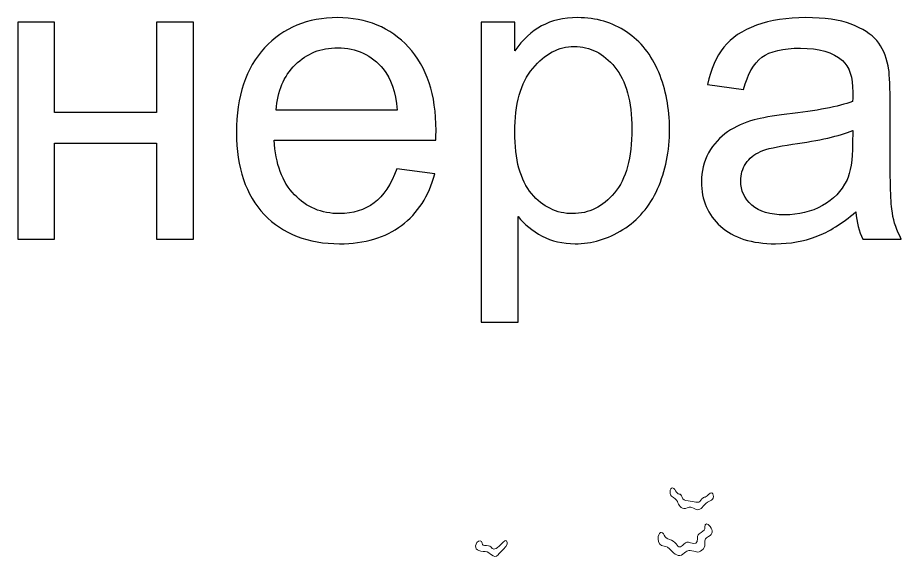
# Model space of a CAD drawing. Header units: millimetres. Extents: x -6423 to -1759, y 6 to 2012.
# Drawn here: x -6149.9 to -5740.2, y 1725.1 to 1975.5 of the extents above; entities that cross this region are included whole.
import ezdxf

# ---------------------------------------------------------------- set-up
doc = ezdxf.new("R2010")
doc.units = ezdxf.units.MM
doc.header["$MEASUREMENT"] = 0
doc.layers.add('layer 1', color=7, linetype='Continuous')

msp = doc.modelspace()

# ---------------------------------------------------------------- linework, layer by layer
at = {"layer": 'layer 1', "color": 177}
for points, knots in [([(-5974.166, 1905.344), (-5974.166, 1905.344), (-5956.5175, 1903.0167), (-5956.5175, 1903.0167), (-5956.5175, 1903.0167), (-5959.265, 1892.7703), (-5964.4044, 1884.7864), (-5971.9034, 1879.1299), (-5971.9034, 1879.1299), (-5979.4023, 1873.4733), (-5988.97, 1870.6289), (-6000.6387, 1870.6289), (-6000.6387, 1870.6289), (-6015.3134, 1870.6289), (-6026.9497, 1875.1541), (-6035.5477, 1884.2046), (-6035.5477, 1884.2046), (-6044.1457, 1893.2228), (-6048.4447, 1905.9258), (-6048.4447, 1922.249), (-6048.4447, 1922.249), (-6048.4447, 1939.1217), (-6044.1133, 1952.2449), (-6035.4184, 1961.554), (-6035.4184, 1961.554), (-6026.7235, 1970.8954), (-6015.4427, 1975.5499), (-6001.576, 1975.5499), (-6001.576, 1975.5499), (-5988.1619, 1975.5499), (-5977.2044, 1970.9924), (-5968.7034, 1961.8449), (-5968.7034, 1961.8449), (-5960.2024, 1952.6974), (-5955.9357, 1939.8328), (-5955.9357, 1923.251), (-5955.9357, 1923.251), (-5955.9357, 1922.249), (-5955.968, 1920.7298), (-5956.0327, 1918.7258), (-5956.0327, 1918.7258), (-5956.0327, 1918.7258), (-6030.9901, 1918.7258), (-6030.9901, 1918.7258), (-6030.9901, 1918.7258), (-6030.3437, 1907.7036), (-6027.2406, 1899.2349), (-6021.6164, 1893.3844), (-6021.6164, 1893.3844), (-6016.0245, 1887.5339), (-6009.0104, 1884.5925), (-6000.6387, 1884.5925), (-6000.6387, 1884.5925), (-5994.4003, 1884.5925), (-5989.067, 1886.241), (-5984.671, 1889.5379), (-5984.671, 1889.5379), (-5980.2427, 1892.8349), (-5976.7518, 1898.1036), (-5974.166, 1905.344)], [0, 0, 0, 0, 0.0625, 0.0625, 0.0625, 0.0625, 0.125, 0.125, 0.125, 0.125, 0.1875, 0.1875, 0.1875, 0.1875, 0.25, 0.25, 0.25, 0.25, 0.3125, 0.3125, 0.3125, 0.3125, 0.375, 0.375, 0.375, 0.375, 0.4375, 0.4375, 0.4375, 0.4375, 0.5, 0.5, 0.5, 0.5, 0.5625, 0.5625, 0.5625, 0.5625, 0.625, 0.625, 0.625, 0.625, 0.6875, 0.6875, 0.6875, 0.6875, 0.75, 0.75, 0.75, 0.75, 0.8125, 0.8125, 0.8125, 0.8125, 0.875, 0.875, 0.875, 0.875, 1, 1, 1, 1]), ([(-5934.9579, 1834.1683), (-5934.9579, 1834.1683), (-5934.9579, 1973.4166), (-5934.9579, 1973.4166), (-5934.9579, 1973.4166), (-5934.9579, 1973.4166), (-5919.4428, 1973.4166), (-5919.4428, 1973.4166), (-5919.4428, 1973.4166), (-5919.4428, 1973.4166), (-5919.4428, 1960.1964), (-5919.4428, 1960.1964), (-5919.4428, 1960.1964), (-5915.7903, 1965.3035), (-5911.6529, 1969.1499), (-5907.0307, 1971.7035), (-5907.0307, 1971.7035), (-5902.4408, 1974.257), (-5896.8489, 1975.5499), (-5890.2873, 1975.5499), (-5890.2873, 1975.5499), (-5881.6893, 1975.5499), (-5874.1257, 1973.3519), (-5867.5641, 1968.9237), (-5867.5641, 1968.9237), (-5861.0025, 1964.5277), (-5856.057, 1958.2893), (-5852.6954, 1950.2732), (-5852.6954, 1950.2732), (-5849.3661, 1942.2247), (-5847.6853, 1933.4328), (-5847.6853, 1923.8328), (-5847.6853, 1923.8328), (-5847.6853, 1913.5864), (-5849.5277, 1904.342), (-5853.2126, 1896.0995), (-5853.2126, 1896.0995), (-5856.8974, 1887.8895), (-5862.2631, 1881.5864), (-5869.3095, 1877.1905), (-5869.3095, 1877.1905), (-5876.3237, 1872.8268), (-5883.7257, 1870.6289), (-5891.4832, 1870.6289), (-5891.4832, 1870.6289), (-5897.1721, 1870.6289), (-5902.2792, 1871.8248), (-5906.7721, 1874.2167), (-5906.7721, 1874.2167), (-5911.2973, 1876.6087), (-5914.9822, 1879.6147), (-5917.8913, 1883.2672), (-5917.8913, 1883.2672), (-5917.8913, 1883.2672), (-5917.8913, 1834.1683), (-5917.8913, 1834.1683), (-5917.8913, 1834.1683), (-5917.8913, 1834.1683), (-5934.9579, 1834.1683), (-5934.9579, 1834.1683)], [0, 0, 0, 0, 0.0625, 0.0625, 0.0625, 0.0625, 0.125, 0.125, 0.125, 0.125, 0.1875, 0.1875, 0.1875, 0.1875, 0.25, 0.25, 0.25, 0.25, 0.3125, 0.3125, 0.3125, 0.3125, 0.375, 0.375, 0.375, 0.375, 0.4375, 0.4375, 0.4375, 0.4375, 0.5, 0.5, 0.5, 0.5, 0.5625, 0.5625, 0.5625, 0.5625, 0.625, 0.625, 0.625, 0.625, 0.6875, 0.6875, 0.6875, 0.6875, 0.75, 0.75, 0.75, 0.75, 0.8125, 0.8125, 0.8125, 0.8125, 0.875, 0.875, 0.875, 0.875, 1, 1, 1, 1]), ([(-5761.3501, 1885.3682), (-5767.6854, 1879.9703), (-5773.7945, 1876.1885), (-5779.645, 1873.9582), (-5779.645, 1873.9582), (-5785.4955, 1871.7279), (-5791.7662, 1870.6289), (-5798.4894, 1870.6289), (-5798.4894, 1870.6289), (-5809.5439, 1870.6289), (-5818.0449, 1873.3117), (-5823.9924, 1878.7097), (-5823.9924, 1878.7097), (-5829.9399, 1884.0753), (-5832.9136, 1890.9602), (-5832.9136, 1899.3319), (-5832.9136, 1899.3319), (-5832.9136, 1904.245), (-5831.7823, 1908.7379), (-5829.552, 1912.8106), (-5829.552, 1912.8106), (-5827.2894, 1916.8833), (-5824.3479, 1920.1157), (-5820.7278, 1922.5722), (-5820.7278, 1922.5722), (-5817.0752, 1925.0288), (-5813.0025, 1926.9035), (-5808.4449, 1928.1641), (-5808.4449, 1928.1641), (-5805.0833, 1929.0369), (-5800.0086, 1929.8773), (-5793.253, 1930.7177), (-5793.253, 1930.7177), (-5779.4834, 1932.3338), (-5769.3016, 1934.3055), (-5762.8046, 1936.5682), (-5762.8046, 1936.5682), (-5762.74, 1938.8954), (-5762.7076, 1940.3823), (-5762.7076, 1940.9964), (-5762.7076, 1940.9964), (-5762.7076, 1947.9136), (-5764.3238, 1952.7944), (-5767.5561, 1955.6388), (-5767.5561, 1955.6388), (-5771.9197, 1959.4853), (-5778.4167, 1961.3924), (-5787.0147, 1961.3924), (-5787.0147, 1961.3924), (-5795.0631, 1961.3924), (-5801.0106, 1959.9702), (-5804.8247, 1957.158), (-5804.8247, 1957.158), (-5808.6712, 1954.3459), (-5811.4833, 1949.3681), (-5813.3257, 1942.1924), (-5813.3257, 1942.1924), (-5813.3257, 1942.1924), (-5830.0045, 1944.5197), (-5830.0045, 1944.5197), (-5830.0045, 1944.5197), (-5828.4853, 1951.6631), (-5825.9964, 1957.4489), (-5822.5055, 1961.8449), (-5822.5055, 1961.8449), (-5819.0146, 1966.2408), (-5813.9722, 1969.6025), (-5807.3783, 1971.9944), (-5807.3783, 1971.9944), (-5800.8167, 1974.354), (-5793.1561, 1975.5499), (-5784.4935, 1975.5499), (-5784.4935, 1975.5499), (-5775.8955, 1975.5499), (-5768.8814, 1974.5479), (-5763.4834, 1972.5115), (-5763.4834, 1972.5115), (-5758.1177, 1970.4752), (-5754.142, 1967.954), (-5751.6208, 1964.8833), (-5751.6208, 1964.8833), (-5749.0996, 1961.8126), (-5747.3218, 1957.9338), (-5746.2875, 1953.2469), (-5746.2875, 1953.2469), (-5745.738, 1950.3378), (-5745.4471, 1945.1015), (-5745.4471, 1937.5702), (-5745.4471, 1937.5702), (-5745.4471, 1937.5702), (-5745.4471, 1914.944), (-5745.4471, 1914.944), (-5745.4471, 1914.944), (-5745.4471, 1899.1379), (-5745.0915, 1889.1501), (-5744.3804, 1884.9157), (-5744.3804, 1884.9157), (-5743.7016, 1880.6814), (-5742.2794, 1876.641), (-5740.2107, 1872.7622), (-5740.2107, 1872.7622), (-5740.2107, 1872.7622), (-5758.0531, 1872.7622), (-5758.0531, 1872.7622), (-5758.0531, 1872.7622), (-5759.7662, 1876.3501), (-5760.8652, 1880.5521), (-5761.3501, 1885.3682)], [0, 0, 0, 0, 0.03571429, 0.03571429, 0.03571429, 0.03571429, 0.07142857, 0.07142857, 0.07142857, 0.07142857, 0.10714286, 0.10714286, 0.10714286, 0.10714286, 0.14285714, 0.14285714, 0.14285714, 0.14285714, 0.17857143, 0.17857143, 0.17857143, 0.17857143, 0.21428571, 0.21428571, 0.21428571, 0.21428571, 0.25, 0.25, 0.25, 0.25, 0.28571429, 0.28571429, 0.28571429, 0.28571429, 0.32142857, 0.32142857, 0.32142857, 0.32142857, 0.35714286, 0.35714286, 0.35714286, 0.35714286, 0.39285714, 0.39285714, 0.39285714, 0.39285714, 0.42857143, 0.42857143, 0.42857143, 0.42857143, 0.46428571, 0.46428571, 0.46428571, 0.46428571, 0.5, 0.5, 0.5, 0.5, 0.53571429, 0.53571429, 0.53571429, 0.53571429, 0.57142857, 0.57142857, 0.57142857, 0.57142857, 0.60714286, 0.60714286, 0.60714286, 0.60714286, 0.64285714, 0.64285714, 0.64285714, 0.64285714, 0.67857143, 0.67857143, 0.67857143, 0.67857143, 0.71428571, 0.71428571, 0.71428571, 0.71428571, 0.75, 0.75, 0.75, 0.75, 0.78571429, 0.78571429, 0.78571429, 0.78571429, 0.82142857, 0.82142857, 0.82142857, 0.82142857, 0.85714286, 0.85714286, 0.85714286, 0.85714286, 0.89285714, 0.89285714, 0.89285714, 0.89285714, 0.92857143, 0.92857143, 0.92857143, 0.92857143, 1, 1, 1, 1]), ([(-6149.9071, 1973.4166), (-6149.9071, 1973.4166), (-6132.8405, 1973.4166), (-6132.8405, 1973.4166), (-6132.8405, 1973.4166), (-6132.8405, 1973.4166), (-6132.8405, 1931.5257), (-6132.8405, 1931.5257), (-6132.8405, 1931.5257), (-6132.8405, 1931.5257), (-6085.5193, 1931.5257), (-6085.5193, 1931.5257), (-6085.5193, 1931.5257), (-6085.5193, 1931.5257), (-6085.5193, 1973.4166), (-6085.5193, 1973.4166), (-6085.5193, 1973.4166), (-6085.5193, 1973.4166), (-6068.4527, 1973.4166), (-6068.4527, 1973.4166), (-6068.4527, 1973.4166), (-6068.4527, 1973.4166), (-6068.4527, 1872.7622), (-6068.4527, 1872.7622), (-6068.4527, 1872.7622), (-6068.4527, 1872.7622), (-6085.5193, 1872.7622), (-6085.5193, 1872.7622), (-6085.5193, 1872.7622), (-6085.5193, 1872.7622), (-6085.5193, 1917.3682), (-6085.5193, 1917.3682), (-6085.5193, 1917.3682), (-6085.5193, 1917.3682), (-6132.8405, 1917.3682), (-6132.8405, 1917.3682), (-6132.8405, 1917.3682), (-6132.8405, 1917.3682), (-6132.8405, 1872.7622), (-6132.8405, 1872.7622), (-6132.8405, 1872.7622), (-6132.8405, 1872.7622), (-6149.9071, 1872.7622), (-6149.9071, 1872.7622), (-6149.9071, 1872.7622), (-6149.9071, 1872.7622), (-6149.9071, 1973.4166), (-6149.9071, 1973.4166)], [0, 0, 0, 0, 0.07692308, 0.07692308, 0.07692308, 0.07692308, 0.15384615, 0.15384615, 0.15384615, 0.15384615, 0.23076923, 0.23076923, 0.23076923, 0.23076923, 0.30769231, 0.30769231, 0.30769231, 0.30769231, 0.38461538, 0.38461538, 0.38461538, 0.38461538, 0.46153846, 0.46153846, 0.46153846, 0.46153846, 0.53846154, 0.53846154, 0.53846154, 0.53846154, 0.61538462, 0.61538462, 0.61538462, 0.61538462, 0.69230769, 0.69230769, 0.69230769, 0.69230769, 0.76923077, 0.76923077, 0.76923077, 0.76923077, 0.84615385, 0.84615385, 0.84615385, 0.84615385, 1, 1, 1, 1]), ([(-6030.0204, 1932.6894), (-6030.0204, 1932.6894), (-5973.972, 1932.6894), (-5973.972, 1932.6894), (-5973.972, 1932.6894), (-5974.7155, 1941.1581), (-5976.8811, 1947.4934), (-5980.4044, 1951.7277), (-5980.4044, 1951.7277), (-5985.8023, 1958.2893), (-5992.8488, 1961.5863), (-6001.4791, 1961.5863), (-6001.4791, 1961.5863), (-6009.3013, 1961.5863), (-6015.8629, 1958.9681), (-6021.1962, 1953.7318), (-6021.1962, 1953.7318), (-6026.4972, 1948.4954), (-6029.4386, 1941.4813), (-6030.0204, 1932.6894)], [0, 0, 0, 0, 0.16666667, 0.16666667, 0.16666667, 0.16666667, 0.33333333, 0.33333333, 0.33333333, 0.33333333, 0.5, 0.5, 0.5, 0.5, 0.66666667, 0.66666667, 0.66666667, 0.66666667, 1, 1, 1, 1]), ([(-5919.4428, 1922.4753), (-5919.4428, 1909.5783), (-5916.8246, 1900.043), (-5911.6206, 1893.8692), (-5911.6206, 1893.8692), (-5906.3842, 1887.6955), (-5900.0489, 1884.5925), (-5892.6145, 1884.5925), (-5892.6145, 1884.5925), (-5885.0509, 1884.5925), (-5878.5863, 1887.7925), (-5873.2206, 1894.1925), (-5873.2206, 1894.1925), (-5867.8227, 1900.5925), (-5865.1398, 1910.4834), (-5865.1398, 1923.8975), (-5865.1398, 1923.8975), (-5865.1398, 1936.6975), (-5867.758, 1946.2651), (-5873.0267, 1952.6328), (-5873.0267, 1952.6328), (-5878.2954, 1959.0005), (-5884.5661, 1962.1681), (-5891.8711, 1962.1681), (-5891.8711, 1962.1681), (-5899.1115, 1962.1681), (-5905.5115, 1958.7742), (-5911.0711, 1952.0186), (-5911.0711, 1952.0186), (-5916.663, 1945.2308), (-5919.4428, 1935.4045), (-5919.4428, 1922.4753)], [0, 0, 0, 0, 0.11111111, 0.11111111, 0.11111111, 0.11111111, 0.22222222, 0.22222222, 0.22222222, 0.22222222, 0.33333333, 0.33333333, 0.33333333, 0.33333333, 0.44444444, 0.44444444, 0.44444444, 0.44444444, 0.55555556, 0.55555556, 0.55555556, 0.55555556, 0.66666667, 0.66666667, 0.66666667, 0.66666667, 0.77777778, 0.77777778, 0.77777778, 0.77777778, 1, 1, 1, 1]), ([(-5762.7076, 1923.1864), (-5768.9137, 1920.6652), (-5778.2228, 1918.5318), (-5790.6349, 1916.7864), (-5790.6349, 1916.7864), (-5797.6813, 1915.7844), (-5802.6591, 1914.653), (-5805.5682, 1913.3924), (-5805.5682, 1913.3924), (-5808.4773, 1912.1318), (-5810.7076, 1910.2894), (-5812.2914, 1907.8975), (-5812.2914, 1907.8975), (-5813.8752, 1905.4733), (-5814.6833, 1902.7904), (-5814.6833, 1899.8167), (-5814.6833, 1899.8167), (-5814.6833, 1895.3238), (-5812.9702, 1891.542), (-5809.5116, 1888.5359), (-5809.5116, 1888.5359), (-5806.053, 1885.5299), (-5801.0106, 1884.0107), (-5794.3844, 1884.0107), (-5794.3844, 1884.0107), (-5787.8228, 1884.0107), (-5781.9723, 1885.4329), (-5776.8329, 1888.3097), (-5776.8329, 1888.3097), (-5771.7258, 1891.1541), (-5767.944, 1895.0652), (-5765.5521, 1900.0106), (-5765.5521, 1900.0106), (-5763.7097, 1903.8571), (-5762.8046, 1909.5137), (-5762.8046, 1916.9803), (-5762.8046, 1916.9803), (-5762.8046, 1916.9803), (-5762.7076, 1923.1864), (-5762.7076, 1923.1864)], [0, 0, 0, 0, 0.09090909, 0.09090909, 0.09090909, 0.09090909, 0.18181818, 0.18181818, 0.18181818, 0.18181818, 0.27272727, 0.27272727, 0.27272727, 0.27272727, 0.36363636, 0.36363636, 0.36363636, 0.36363636, 0.45454545, 0.45454545, 0.45454545, 0.45454545, 0.54545455, 0.54545455, 0.54545455, 0.54545455, 0.63636364, 0.63636364, 0.63636364, 0.63636364, 0.72727273, 0.72727273, 0.72727273, 0.72727273, 0.81818182, 0.81818182, 0.81818182, 0.81818182, 1, 1, 1, 1])]:
    msp.add_open_spline(points, degree=3, knots=knots, dxfattribs=at)
at = {"layer": 'layer 1', "color": 177, "lineweight": 9}
for points, knots in [([(-5974.166, 1905.344), (-5974.166, 1905.344), (-5956.5175, 1903.0167), (-5956.5175, 1903.0167), (-5956.5175, 1903.0167), (-5959.265, 1892.7703), (-5964.4044, 1884.7864), (-5971.9034, 1879.1299), (-5971.9034, 1879.1299), (-5979.4023, 1873.4733), (-5988.97, 1870.6289), (-6000.6387, 1870.6289), (-6000.6387, 1870.6289), (-6015.3134, 1870.6289), (-6026.9497, 1875.1541), (-6035.5477, 1884.2046), (-6035.5477, 1884.2046), (-6044.1457, 1893.2228), (-6048.4447, 1905.9258), (-6048.4447, 1922.249), (-6048.4447, 1922.249), (-6048.4447, 1939.1217), (-6044.1133, 1952.2449), (-6035.4184, 1961.554), (-6035.4184, 1961.554), (-6026.7235, 1970.8954), (-6015.4427, 1975.5499), (-6001.576, 1975.5499), (-6001.576, 1975.5499), (-5988.1619, 1975.5499), (-5977.2044, 1970.9924), (-5968.7034, 1961.8449), (-5968.7034, 1961.8449), (-5960.2024, 1952.6974), (-5955.9357, 1939.8328), (-5955.9357, 1923.251), (-5955.9357, 1923.251), (-5955.9357, 1922.249), (-5955.968, 1920.7298), (-5956.0327, 1918.7258), (-5956.0327, 1918.7258), (-5956.0327, 1918.7258), (-6030.9901, 1918.7258), (-6030.9901, 1918.7258), (-6030.9901, 1918.7258), (-6030.3437, 1907.7036), (-6027.2406, 1899.2349), (-6021.6164, 1893.3844), (-6021.6164, 1893.3844), (-6016.0245, 1887.5339), (-6009.0104, 1884.5925), (-6000.6387, 1884.5925), (-6000.6387, 1884.5925), (-5994.4003, 1884.5925), (-5989.067, 1886.241), (-5984.671, 1889.5379), (-5984.671, 1889.5379), (-5980.2427, 1892.8349), (-5976.7518, 1898.1036), (-5974.166, 1905.344)], [0, 0, 0, 0, 0.0625, 0.0625, 0.0625, 0.0625, 0.125, 0.125, 0.125, 0.125, 0.1875, 0.1875, 0.1875, 0.1875, 0.25, 0.25, 0.25, 0.25, 0.3125, 0.3125, 0.3125, 0.3125, 0.375, 0.375, 0.375, 0.375, 0.4375, 0.4375, 0.4375, 0.4375, 0.5, 0.5, 0.5, 0.5, 0.5625, 0.5625, 0.5625, 0.5625, 0.625, 0.625, 0.625, 0.625, 0.6875, 0.6875, 0.6875, 0.6875, 0.75, 0.75, 0.75, 0.75, 0.8125, 0.8125, 0.8125, 0.8125, 0.875, 0.875, 0.875, 0.875, 1, 1, 1, 1]), ([(-5934.9579, 1834.1683), (-5934.9579, 1834.1683), (-5934.9579, 1973.4166), (-5934.9579, 1973.4166), (-5934.9579, 1973.4166), (-5934.9579, 1973.4166), (-5919.4428, 1973.4166), (-5919.4428, 1973.4166), (-5919.4428, 1973.4166), (-5919.4428, 1973.4166), (-5919.4428, 1960.1964), (-5919.4428, 1960.1964), (-5919.4428, 1960.1964), (-5915.7903, 1965.3035), (-5911.6529, 1969.1499), (-5907.0307, 1971.7035), (-5907.0307, 1971.7035), (-5902.4408, 1974.257), (-5896.8489, 1975.5499), (-5890.2873, 1975.5499), (-5890.2873, 1975.5499), (-5881.6893, 1975.5499), (-5874.1257, 1973.3519), (-5867.5641, 1968.9237), (-5867.5641, 1968.9237), (-5861.0025, 1964.5277), (-5856.057, 1958.2893), (-5852.6954, 1950.2732), (-5852.6954, 1950.2732), (-5849.3661, 1942.2247), (-5847.6853, 1933.4328), (-5847.6853, 1923.8328), (-5847.6853, 1923.8328), (-5847.6853, 1913.5864), (-5849.5277, 1904.342), (-5853.2126, 1896.0995), (-5853.2126, 1896.0995), (-5856.8974, 1887.8895), (-5862.2631, 1881.5864), (-5869.3095, 1877.1905), (-5869.3095, 1877.1905), (-5876.3237, 1872.8268), (-5883.7257, 1870.6289), (-5891.4832, 1870.6289), (-5891.4832, 1870.6289), (-5897.1721, 1870.6289), (-5902.2792, 1871.8248), (-5906.7721, 1874.2167), (-5906.7721, 1874.2167), (-5911.2973, 1876.6087), (-5914.9822, 1879.6147), (-5917.8913, 1883.2672), (-5917.8913, 1883.2672), (-5917.8913, 1883.2672), (-5917.8913, 1834.1683), (-5917.8913, 1834.1683), (-5917.8913, 1834.1683), (-5917.8913, 1834.1683), (-5934.9579, 1834.1683), (-5934.9579, 1834.1683)], [0, 0, 0, 0, 0.0625, 0.0625, 0.0625, 0.0625, 0.125, 0.125, 0.125, 0.125, 0.1875, 0.1875, 0.1875, 0.1875, 0.25, 0.25, 0.25, 0.25, 0.3125, 0.3125, 0.3125, 0.3125, 0.375, 0.375, 0.375, 0.375, 0.4375, 0.4375, 0.4375, 0.4375, 0.5, 0.5, 0.5, 0.5, 0.5625, 0.5625, 0.5625, 0.5625, 0.625, 0.625, 0.625, 0.625, 0.6875, 0.6875, 0.6875, 0.6875, 0.75, 0.75, 0.75, 0.75, 0.8125, 0.8125, 0.8125, 0.8125, 0.875, 0.875, 0.875, 0.875, 1, 1, 1, 1]), ([(-5761.3501, 1885.3682), (-5767.6854, 1879.9703), (-5773.7945, 1876.1885), (-5779.645, 1873.9582), (-5779.645, 1873.9582), (-5785.4955, 1871.7279), (-5791.7662, 1870.6289), (-5798.4894, 1870.6289), (-5798.4894, 1870.6289), (-5809.5439, 1870.6289), (-5818.0449, 1873.3117), (-5823.9924, 1878.7097), (-5823.9924, 1878.7097), (-5829.9399, 1884.0753), (-5832.9136, 1890.9602), (-5832.9136, 1899.3319), (-5832.9136, 1899.3319), (-5832.9136, 1904.245), (-5831.7823, 1908.7379), (-5829.552, 1912.8106), (-5829.552, 1912.8106), (-5827.2894, 1916.8833), (-5824.3479, 1920.1157), (-5820.7278, 1922.5722), (-5820.7278, 1922.5722), (-5817.0752, 1925.0288), (-5813.0025, 1926.9035), (-5808.4449, 1928.1641), (-5808.4449, 1928.1641), (-5805.0833, 1929.0369), (-5800.0086, 1929.8773), (-5793.253, 1930.7177), (-5793.253, 1930.7177), (-5779.4834, 1932.3338), (-5769.3016, 1934.3055), (-5762.8046, 1936.5682), (-5762.8046, 1936.5682), (-5762.74, 1938.8954), (-5762.7076, 1940.3823), (-5762.7076, 1940.9964), (-5762.7076, 1940.9964), (-5762.7076, 1947.9136), (-5764.3238, 1952.7944), (-5767.5561, 1955.6388), (-5767.5561, 1955.6388), (-5771.9197, 1959.4853), (-5778.4167, 1961.3924), (-5787.0147, 1961.3924), (-5787.0147, 1961.3924), (-5795.0631, 1961.3924), (-5801.0106, 1959.9702), (-5804.8247, 1957.158), (-5804.8247, 1957.158), (-5808.6712, 1954.3459), (-5811.4833, 1949.3681), (-5813.3257, 1942.1924), (-5813.3257, 1942.1924), (-5813.3257, 1942.1924), (-5830.0045, 1944.5197), (-5830.0045, 1944.5197), (-5830.0045, 1944.5197), (-5828.4853, 1951.6631), (-5825.9964, 1957.4489), (-5822.5055, 1961.8449), (-5822.5055, 1961.8449), (-5819.0146, 1966.2408), (-5813.9722, 1969.6025), (-5807.3783, 1971.9944), (-5807.3783, 1971.9944), (-5800.8167, 1974.354), (-5793.1561, 1975.5499), (-5784.4935, 1975.5499), (-5784.4935, 1975.5499), (-5775.8955, 1975.5499), (-5768.8814, 1974.5479), (-5763.4834, 1972.5115), (-5763.4834, 1972.5115), (-5758.1177, 1970.4752), (-5754.142, 1967.954), (-5751.6208, 1964.8833), (-5751.6208, 1964.8833), (-5749.0996, 1961.8126), (-5747.3218, 1957.9338), (-5746.2875, 1953.2469), (-5746.2875, 1953.2469), (-5745.738, 1950.3378), (-5745.4471, 1945.1015), (-5745.4471, 1937.5702), (-5745.4471, 1937.5702), (-5745.4471, 1937.5702), (-5745.4471, 1914.944), (-5745.4471, 1914.944), (-5745.4471, 1914.944), (-5745.4471, 1899.1379), (-5745.0915, 1889.1501), (-5744.3804, 1884.9157), (-5744.3804, 1884.9157), (-5743.7016, 1880.6814), (-5742.2794, 1876.641), (-5740.2107, 1872.7622), (-5740.2107, 1872.7622), (-5740.2107, 1872.7622), (-5758.0531, 1872.7622), (-5758.0531, 1872.7622), (-5758.0531, 1872.7622), (-5759.7662, 1876.3501), (-5760.8652, 1880.5521), (-5761.3501, 1885.3682)], [0, 0, 0, 0, 0.03571429, 0.03571429, 0.03571429, 0.03571429, 0.07142857, 0.07142857, 0.07142857, 0.07142857, 0.10714286, 0.10714286, 0.10714286, 0.10714286, 0.14285714, 0.14285714, 0.14285714, 0.14285714, 0.17857143, 0.17857143, 0.17857143, 0.17857143, 0.21428571, 0.21428571, 0.21428571, 0.21428571, 0.25, 0.25, 0.25, 0.25, 0.28571429, 0.28571429, 0.28571429, 0.28571429, 0.32142857, 0.32142857, 0.32142857, 0.32142857, 0.35714286, 0.35714286, 0.35714286, 0.35714286, 0.39285714, 0.39285714, 0.39285714, 0.39285714, 0.42857143, 0.42857143, 0.42857143, 0.42857143, 0.46428571, 0.46428571, 0.46428571, 0.46428571, 0.5, 0.5, 0.5, 0.5, 0.53571429, 0.53571429, 0.53571429, 0.53571429, 0.57142857, 0.57142857, 0.57142857, 0.57142857, 0.60714286, 0.60714286, 0.60714286, 0.60714286, 0.64285714, 0.64285714, 0.64285714, 0.64285714, 0.67857143, 0.67857143, 0.67857143, 0.67857143, 0.71428571, 0.71428571, 0.71428571, 0.71428571, 0.75, 0.75, 0.75, 0.75, 0.78571429, 0.78571429, 0.78571429, 0.78571429, 0.82142857, 0.82142857, 0.82142857, 0.82142857, 0.85714286, 0.85714286, 0.85714286, 0.85714286, 0.89285714, 0.89285714, 0.89285714, 0.89285714, 0.92857143, 0.92857143, 0.92857143, 0.92857143, 1, 1, 1, 1]), ([(-6149.9071, 1973.4166), (-6149.9071, 1973.4166), (-6132.8405, 1973.4166), (-6132.8405, 1973.4166), (-6132.8405, 1973.4166), (-6132.8405, 1973.4166), (-6132.8405, 1931.5257), (-6132.8405, 1931.5257), (-6132.8405, 1931.5257), (-6132.8405, 1931.5257), (-6085.5193, 1931.5257), (-6085.5193, 1931.5257), (-6085.5193, 1931.5257), (-6085.5193, 1931.5257), (-6085.5193, 1973.4166), (-6085.5193, 1973.4166), (-6085.5193, 1973.4166), (-6085.5193, 1973.4166), (-6068.4527, 1973.4166), (-6068.4527, 1973.4166), (-6068.4527, 1973.4166), (-6068.4527, 1973.4166), (-6068.4527, 1872.7622), (-6068.4527, 1872.7622), (-6068.4527, 1872.7622), (-6068.4527, 1872.7622), (-6085.5193, 1872.7622), (-6085.5193, 1872.7622), (-6085.5193, 1872.7622), (-6085.5193, 1872.7622), (-6085.5193, 1917.3682), (-6085.5193, 1917.3682), (-6085.5193, 1917.3682), (-6085.5193, 1917.3682), (-6132.8405, 1917.3682), (-6132.8405, 1917.3682), (-6132.8405, 1917.3682), (-6132.8405, 1917.3682), (-6132.8405, 1872.7622), (-6132.8405, 1872.7622), (-6132.8405, 1872.7622), (-6132.8405, 1872.7622), (-6149.9071, 1872.7622), (-6149.9071, 1872.7622), (-6149.9071, 1872.7622), (-6149.9071, 1872.7622), (-6149.9071, 1973.4166), (-6149.9071, 1973.4166)], [0, 0, 0, 0, 0.07692308, 0.07692308, 0.07692308, 0.07692308, 0.15384615, 0.15384615, 0.15384615, 0.15384615, 0.23076923, 0.23076923, 0.23076923, 0.23076923, 0.30769231, 0.30769231, 0.30769231, 0.30769231, 0.38461538, 0.38461538, 0.38461538, 0.38461538, 0.46153846, 0.46153846, 0.46153846, 0.46153846, 0.53846154, 0.53846154, 0.53846154, 0.53846154, 0.61538462, 0.61538462, 0.61538462, 0.61538462, 0.69230769, 0.69230769, 0.69230769, 0.69230769, 0.76923077, 0.76923077, 0.76923077, 0.76923077, 0.84615385, 0.84615385, 0.84615385, 0.84615385, 1, 1, 1, 1]), ([(-6030.0204, 1932.6894), (-6030.0204, 1932.6894), (-5973.972, 1932.6894), (-5973.972, 1932.6894), (-5973.972, 1932.6894), (-5974.7155, 1941.1581), (-5976.8811, 1947.4934), (-5980.4044, 1951.7277), (-5980.4044, 1951.7277), (-5985.8023, 1958.2893), (-5992.8488, 1961.5863), (-6001.4791, 1961.5863), (-6001.4791, 1961.5863), (-6009.3013, 1961.5863), (-6015.8629, 1958.9681), (-6021.1962, 1953.7318), (-6021.1962, 1953.7318), (-6026.4972, 1948.4954), (-6029.4386, 1941.4813), (-6030.0204, 1932.6894)], [0, 0, 0, 0, 0.16666667, 0.16666667, 0.16666667, 0.16666667, 0.33333333, 0.33333333, 0.33333333, 0.33333333, 0.5, 0.5, 0.5, 0.5, 0.66666667, 0.66666667, 0.66666667, 0.66666667, 1, 1, 1, 1]), ([(-5919.4428, 1922.4753), (-5919.4428, 1909.5783), (-5916.8246, 1900.043), (-5911.6206, 1893.8692), (-5911.6206, 1893.8692), (-5906.3842, 1887.6955), (-5900.0489, 1884.5925), (-5892.6145, 1884.5925), (-5892.6145, 1884.5925), (-5885.0509, 1884.5925), (-5878.5863, 1887.7925), (-5873.2206, 1894.1925), (-5873.2206, 1894.1925), (-5867.8227, 1900.5925), (-5865.1398, 1910.4834), (-5865.1398, 1923.8975), (-5865.1398, 1923.8975), (-5865.1398, 1936.6975), (-5867.758, 1946.2651), (-5873.0267, 1952.6328), (-5873.0267, 1952.6328), (-5878.2954, 1959.0005), (-5884.5661, 1962.1681), (-5891.8711, 1962.1681), (-5891.8711, 1962.1681), (-5899.1115, 1962.1681), (-5905.5115, 1958.7742), (-5911.0711, 1952.0186), (-5911.0711, 1952.0186), (-5916.663, 1945.2308), (-5919.4428, 1935.4045), (-5919.4428, 1922.4753)], [0, 0, 0, 0, 0.11111111, 0.11111111, 0.11111111, 0.11111111, 0.22222222, 0.22222222, 0.22222222, 0.22222222, 0.33333333, 0.33333333, 0.33333333, 0.33333333, 0.44444444, 0.44444444, 0.44444444, 0.44444444, 0.55555556, 0.55555556, 0.55555556, 0.55555556, 0.66666667, 0.66666667, 0.66666667, 0.66666667, 0.77777778, 0.77777778, 0.77777778, 0.77777778, 1, 1, 1, 1]), ([(-5762.7076, 1923.1864), (-5768.9137, 1920.6652), (-5778.2228, 1918.5318), (-5790.6349, 1916.7864), (-5790.6349, 1916.7864), (-5797.6813, 1915.7844), (-5802.6591, 1914.653), (-5805.5682, 1913.3924), (-5805.5682, 1913.3924), (-5808.4773, 1912.1318), (-5810.7076, 1910.2894), (-5812.2914, 1907.8975), (-5812.2914, 1907.8975), (-5813.8752, 1905.4733), (-5814.6833, 1902.7904), (-5814.6833, 1899.8167), (-5814.6833, 1899.8167), (-5814.6833, 1895.3238), (-5812.9702, 1891.542), (-5809.5116, 1888.5359), (-5809.5116, 1888.5359), (-5806.053, 1885.5299), (-5801.0106, 1884.0107), (-5794.3844, 1884.0107), (-5794.3844, 1884.0107), (-5787.8228, 1884.0107), (-5781.9723, 1885.4329), (-5776.8329, 1888.3097), (-5776.8329, 1888.3097), (-5771.7258, 1891.1541), (-5767.944, 1895.0652), (-5765.5521, 1900.0106), (-5765.5521, 1900.0106), (-5763.7097, 1903.8571), (-5762.8046, 1909.5137), (-5762.8046, 1916.9803), (-5762.8046, 1916.9803), (-5762.8046, 1916.9803), (-5762.7076, 1923.1864), (-5762.7076, 1923.1864)], [0, 0, 0, 0, 0.09090909, 0.09090909, 0.09090909, 0.09090909, 0.18181818, 0.18181818, 0.18181818, 0.18181818, 0.27272727, 0.27272727, 0.27272727, 0.27272727, 0.36363636, 0.36363636, 0.36363636, 0.36363636, 0.45454545, 0.45454545, 0.45454545, 0.45454545, 0.54545455, 0.54545455, 0.54545455, 0.54545455, 0.63636364, 0.63636364, 0.63636364, 0.63636364, 0.72727273, 0.72727273, 0.72727273, 0.72727273, 0.81818182, 0.81818182, 0.81818182, 0.81818182, 1, 1, 1, 1]), ([(-5832.0442, 1748.8261), (-5833.1946, 1747.0649), (-5834.9402, 1746.7143), (-5836.6256, 1747.9058), (-5836.6256, 1747.9058), (-5837.5962, 1748.5921), (-5838.0252, 1748.6237), (-5839.4361, 1748.1135), (-5839.4361, 1748.1135), (-5840.8343, 1747.608), (-5841.2923, 1747.6367), (-5842.2942, 1748.2933), (-5842.2942, 1748.2933), (-5842.9507, 1748.7233), (-5843.6144, 1749.6759), (-5843.7696, 1750.41), (-5843.7696, 1750.41), (-5843.9416, 1751.2233), (-5844.7452, 1752.1876), (-5845.8261, 1752.8767), (-5845.8261, 1752.8767), (-5847.3413, 1753.8431), (-5847.5781, 1754.2377), (-5847.448, 1755.5806), (-5847.448, 1755.5806), (-5847.2396, 1757.7296), (-5845.8683, 1757.9302), (-5844.8498, 1755.9606), (-5844.8498, 1755.9606), (-5844.4209, 1755.1314), (-5843.6814, 1754.4529), (-5843.206, 1754.4529), (-5843.206, 1754.4529), (-5842.7054, 1754.4529), (-5842.1162, 1753.8548), (-5841.8049, 1753.0306), (-5841.8049, 1753.0306), (-5841.3537, 1751.8348), (-5840.9254, 1751.5657), (-5839.1124, 1751.3396), (-5839.1124, 1751.3396), (-5837.927, 1751.1914), (-5836.275, 1750.9259), (-5835.4419, 1750.749), (-5835.4419, 1750.749), (-5834.1688, 1750.4792), (-5833.7937, 1750.6313), (-5833.0922, 1751.7019), (-5833.0922, 1751.7019), (-5832.6327, 1752.4027), (-5831.9531, 1752.976), (-5831.5816, 1752.976), (-5831.5816, 1752.976), (-5831.2101, 1752.976), (-5830.3961, 1753.5063), (-5829.7725, 1754.154), (-5829.7725, 1754.154), (-5828.362, 1755.6196), (-5827.3566, 1755.297), (-5827.3566, 1753.3791), (-5827.3566, 1753.3791), (-5827.3566, 1752.1588), (-5827.6614, 1751.7884), (-5829.2071, 1751.1283), (-5829.2071, 1751.1283), (-5830.2245, 1750.6937), (-5831.5015, 1749.6578), (-5832.0442, 1748.8261)], [0, 0, 0, 0, 0.05555556, 0.05555556, 0.05555556, 0.05555556, 0.11111111, 0.11111111, 0.11111111, 0.11111111, 0.16666667, 0.16666667, 0.16666667, 0.16666667, 0.22222222, 0.22222222, 0.22222222, 0.22222222, 0.27777778, 0.27777778, 0.27777778, 0.27777778, 0.33333333, 0.33333333, 0.33333333, 0.33333333, 0.38888889, 0.38888889, 0.38888889, 0.38888889, 0.44444444, 0.44444444, 0.44444444, 0.44444444, 0.5, 0.5, 0.5, 0.5, 0.55555556, 0.55555556, 0.55555556, 0.55555556, 0.61111111, 0.61111111, 0.61111111, 0.61111111, 0.66666667, 0.66666667, 0.66666667, 0.66666667, 0.72222222, 0.72222222, 0.72222222, 0.72222222, 0.77777778, 0.77777778, 0.77777778, 0.77777778, 0.83333333, 0.83333333, 0.83333333, 0.83333333, 0.88888889, 0.88888889, 0.88888889, 0.88888889, 1, 1, 1, 1]), ([(-5840.6748, 1727.1837), (-5842.8954, 1725.315), (-5844.2433, 1725.5221), (-5846.7269, 1728.1143), (-5846.7269, 1728.1143), (-5848.1769, 1729.6277), (-5849.2553, 1730.3296), (-5850.1299, 1730.3296), (-5850.1299, 1730.3296), (-5851.9262, 1730.3296), (-5852.9571, 1731.5633), (-5852.9571, 1733.7127), (-5852.9571, 1733.7127), (-5852.9571, 1736.7494), (-5851.1895, 1737.7544), (-5850.1157, 1735.3285), (-5850.1157, 1735.3285), (-5849.6882, 1734.3625), (-5848.9168, 1733.7538), (-5847.6341, 1733.3695), (-5847.6341, 1733.3695), (-5846.5713, 1733.0508), (-5845.3008, 1732.1737), (-5844.6733, 1731.3243), (-5844.6733, 1731.3243), (-5843.3219, 1729.4972), (-5842.805, 1729.4745), (-5841.0403, 1731.1652), (-5841.0403, 1731.1652), (-5839.7591, 1732.3925), (-5839.5293, 1732.4478), (-5837.9996, 1731.8947), (-5837.9996, 1731.8947), (-5835.6177, 1731.0333), (-5834.7413, 1731.5406), (-5834.7413, 1733.78), (-5834.7413, 1733.78), (-5834.7413, 1735.3927), (-5834.5063, 1735.7865), (-5833.0184, 1736.6647), (-5833.0184, 1736.6647), (-5831.6511, 1737.4712), (-5831.2952, 1737.9898), (-5831.2952, 1739.1746), (-5831.2952, 1739.1746), (-5831.2952, 1741.0538), (-5830.2589, 1741.1375), (-5828.8693, 1739.371), (-5828.8693, 1739.371), (-5827.3367, 1737.4226), (-5827.554, 1736.0163), (-5829.5723, 1734.8258), (-5829.5723, 1734.8258), (-5831.1321, 1733.9055), (-5831.2952, 1733.601), (-5831.2952, 1731.6129), (-5831.2952, 1731.6129), (-5831.2952, 1729.8074), (-5831.5345, 1729.2285), (-5832.638, 1728.3603), (-5832.638, 1728.3603), (-5833.5807, 1727.6187), (-5834.351, 1727.3967), (-5835.2228, 1727.6158), (-5835.2228, 1727.6158), (-5838.7689, 1728.5067), (-5839.1373, 1728.4773), (-5840.6748, 1727.1837)], [0, 0, 0, 0, 0.05555556, 0.05555556, 0.05555556, 0.05555556, 0.11111111, 0.11111111, 0.11111111, 0.11111111, 0.16666667, 0.16666667, 0.16666667, 0.16666667, 0.22222222, 0.22222222, 0.22222222, 0.22222222, 0.27777778, 0.27777778, 0.27777778, 0.27777778, 0.33333333, 0.33333333, 0.33333333, 0.33333333, 0.38888889, 0.38888889, 0.38888889, 0.38888889, 0.44444444, 0.44444444, 0.44444444, 0.44444444, 0.5, 0.5, 0.5, 0.5, 0.55555556, 0.55555556, 0.55555556, 0.55555556, 0.61111111, 0.61111111, 0.61111111, 0.61111111, 0.66666667, 0.66666667, 0.66666667, 0.66666667, 0.72222222, 0.72222222, 0.72222222, 0.72222222, 0.77777778, 0.77777778, 0.77777778, 0.77777778, 0.83333333, 0.83333333, 0.83333333, 0.83333333, 0.88888889, 0.88888889, 0.88888889, 0.88888889, 1, 1, 1, 1]), ([(-5927.1927, 1726.2003), (-5928.0762, 1725.0956), (-5928.9525, 1725.2062), (-5930.6531, 1726.6374), (-5930.6531, 1726.6374), (-5931.6844, 1727.5049), (-5932.7014, 1727.8682), (-5934.1018, 1727.8682), (-5934.1018, 1727.8682), (-5937.1477, 1727.8682), (-5938.5331, 1729.8439), (-5936.9499, 1731.9295), (-5936.9499, 1731.9295), (-5936.0345, 1733.1352), (-5934.7799, 1733.0044), (-5934.5924, 1731.6835), (-5934.5924, 1731.6835), (-5934.4612, 1730.7607), (-5934.1181, 1730.5703), (-5932.5355, 1730.5423), (-5932.5355, 1730.5423), (-5931.2937, 1730.5203), (-5930.4755, 1730.2218), (-5930.1724, 1729.6805), (-5930.1724, 1729.6805), (-5929.4116, 1728.3209), (-5928.2364, 1728.7233), (-5925.9275, 1731.1329), (-5925.9275, 1731.1329), (-5924.2386, 1732.8955), (-5923.6448, 1733.2589), (-5923.3116, 1732.7332), (-5923.3116, 1732.7332), (-5922.5713, 1731.5643), (-5922.8085, 1730.9198), (-5924.7119, 1728.9268), (-5924.7119, 1728.9268), (-5925.7272, 1727.8636), (-5926.8435, 1726.6367), (-5927.1927, 1726.2003)], [0, 0, 0, 0, 0.09090909, 0.09090909, 0.09090909, 0.09090909, 0.18181818, 0.18181818, 0.18181818, 0.18181818, 0.27272727, 0.27272727, 0.27272727, 0.27272727, 0.36363636, 0.36363636, 0.36363636, 0.36363636, 0.45454545, 0.45454545, 0.45454545, 0.45454545, 0.54545455, 0.54545455, 0.54545455, 0.54545455, 0.63636364, 0.63636364, 0.63636364, 0.63636364, 0.72727273, 0.72727273, 0.72727273, 0.72727273, 0.81818182, 0.81818182, 0.81818182, 0.81818182, 1, 1, 1, 1])]:
    msp.add_open_spline(points, degree=3, knots=knots, dxfattribs=at)
for points in [[(-5836.6256, 1747.9058), (-5836.6256, 1747.9058), (-5836.6256, 1747.9058), (-5836.6256, 1747.9058)], [(-5930.6531, 1726.6374), (-5930.6531, 1726.6374), (-5930.6531, 1726.6374), (-5930.6531, 1726.6374)], [(-5846.7269, 1728.1143), (-5846.7269, 1728.1143), (-5846.7269, 1728.1143), (-5846.7269, 1728.1143)]]:
    msp.add_open_spline(points, degree=3, dxfattribs=at)

doc.saveas('drawing.dxf')
